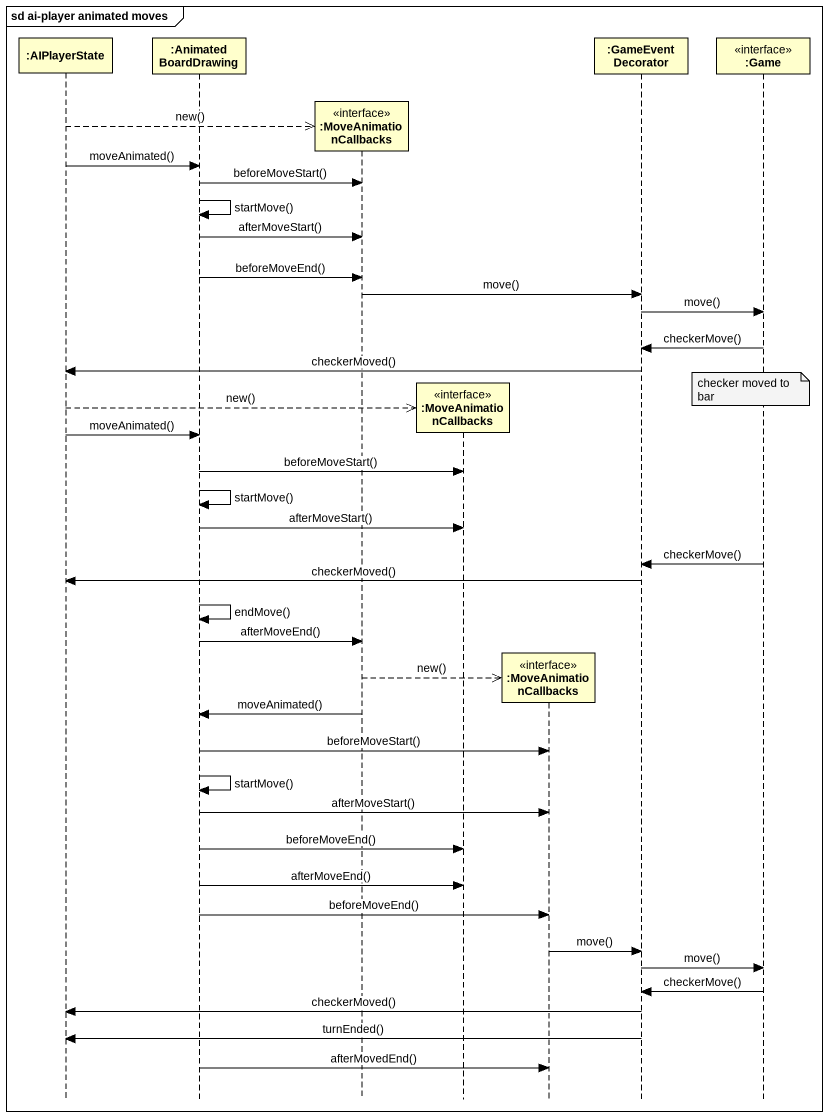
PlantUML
@startuml
mainframe sd ai-player animated moves
hide footbox
participant ":AIPlayerState" as AIPlayerState
participant ":AnimatedBoardDrawing" as AnimatedBoardDrawing
participant ":MoveAnimationCallbacks" as MoveAnimationCallbacks <<interface>>
participant ":MoveAnimationCallbacks" as MoveAnimationCallbacks_2 <<interface>>
participant ":MoveAnimationCallbacks" as MoveAnimationCallbacks_3 <<interface>>
participant ":GameEventDecorator" as GameEventDecorator
participant ":Game" as Game <<interface>>

AIPlayerState -->> MoveAnimationCallbacks ** : new()
AIPlayerState -> AnimatedBoardDrawing : moveAnimated()
AnimatedBoardDrawing -> MoveAnimationCallbacks : beforeMoveStart()
AnimatedBoardDrawing -> AnimatedBoardDrawing : startMove()
AnimatedBoardDrawing -> MoveAnimationCallbacks : afterMoveStart()
AnimatedBoardDrawing -> MoveAnimationCallbacks : beforeMoveEnd()
MoveAnimationCallbacks -> GameEventDecorator : move()
GameEventDecorator -> Game : move()
Game -> GameEventDecorator : checkerMove()
GameEventDecorator -> AIPlayerState : checkerMoved()
note over Game : checker moved to bar
AIPlayerState -->> MoveAnimationCallbacks_2 ** : new()
AIPlayerState -> AnimatedBoardDrawing : moveAnimated()
AnimatedBoardDrawing -> MoveAnimationCallbacks_2 : beforeMoveStart()
AnimatedBoardDrawing -> AnimatedBoardDrawing : startMove()
AnimatedBoardDrawing -> MoveAnimationCallbacks_2 : afterMoveStart()
Game -> GameEventDecorator : checkerMove()
GameEventDecorator -> AIPlayerState : checkerMoved()
AnimatedBoardDrawing -> AnimatedBoardDrawing : endMove()
AnimatedBoardDrawing -> MoveAnimationCallbacks : afterMoveEnd()
MoveAnimationCallbacks -->> MoveAnimationCallbacks_3 ** : new()
MoveAnimationCallbacks -> AnimatedBoardDrawing : moveAnimated()
AnimatedBoardDrawing -> MoveAnimationCallbacks_3 : beforeMoveStart()
AnimatedBoardDrawing -> AnimatedBoardDrawing : startMove()
AnimatedBoardDrawing -> MoveAnimationCallbacks_3 : afterMoveStart()
AnimatedBoardDrawing -> MoveAnimationCallbacks_2 : beforeMoveEnd()
AnimatedBoardDrawing -> MoveAnimationCallbacks_2 : afterMoveEnd()
AnimatedBoardDrawing -> MoveAnimationCallbacks_3 : beforeMoveEnd()
MoveAnimationCallbacks_3 -> GameEventDecorator : move()
GameEventDecorator -> Game : move()
Game -> GameEventDecorator : checkerMove()
GameEventDecorator -> AIPlayerState : checkerMoved()
GameEventDecorator -> AIPlayerState : turnEnded()
AnimatedBoardDrawing -> MoveAnimationCallbacks_3 : afterMovedEnd()
@enduml
